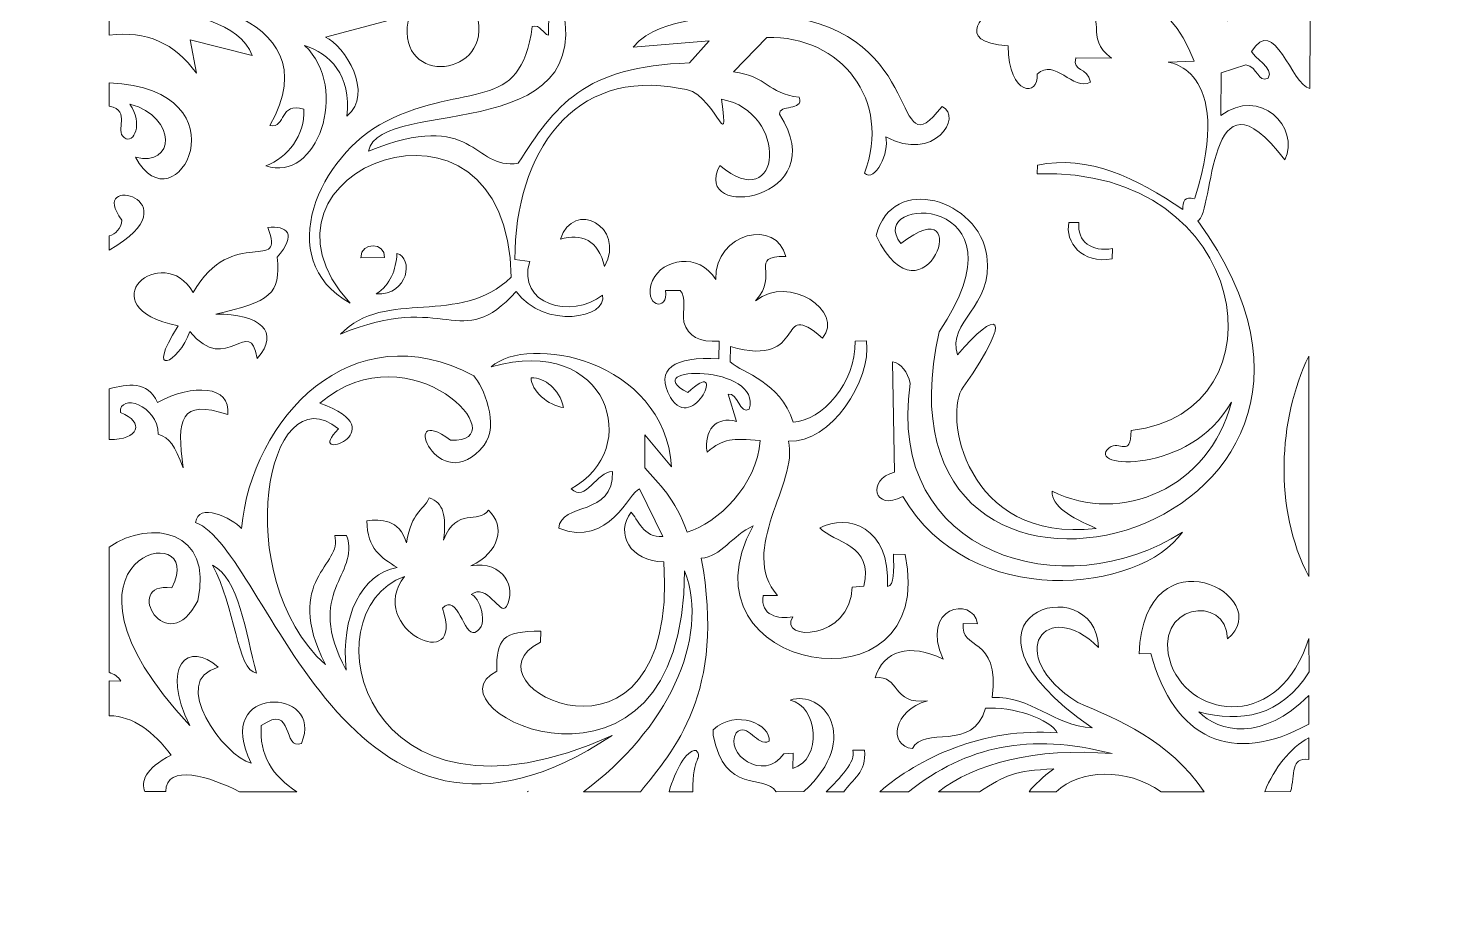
# Model space of a CAD drawing. Header units: centimetres. Extents: x -8.8 to 9.7, y -17.5 to 15.
# Drawn here: x -8.79 to 9.66, y -17.52 to -5.89 of the extents above; entities that cross this region are included whole.
import ezdxf

# ---------------------------------------------------------------- set-up
doc = ezdxf.new("R2010")
doc.units = ezdxf.units.CM
doc.header["$MEASUREMENT"] = 0
doc.layers.add('layer 1', color=7, linetype='Continuous')

msp = doc.modelspace()

# ---------------------------------------------------------------- linework, layer by layer
at = {"layer": 'layer 1', "color": 250, "lineweight": 9}
for points, knots in [([(-2.38684, -2.162), (-2.16431, -2.13822), (-2.23439, -1.58106), (-2.27217, -1.56224), (-2.27217, -1.56224), (-2.00119, -1.43595), (-1.71099, -1.7618), (-1.86648, -2.17543), (-1.86648, -2.17543), (-1.56284, -2.04176), (-1.28303, -2.232), (-1.35197, -2.56948), (-1.35197, -2.56948), (-1.48243, -2.61236), (-1.62475, -2.33938), (-1.78494, -2.60781), (-1.78494, -2.60781), (-1.82378, -3.05663), (-1.94289, -3.09248), (-2.1811, -3.1399), (-2.1811, -3.1399), (-1.99378, -3.73868), (-2.30941, -4.35242), (-2.63208, -4.85097), (-2.63208, -4.85097), (-2.63208, -4.85097), (-2.27476, -4.88949), (-2.27476, -4.88949), (-2.27476, -4.88949), (-2.06239, -4.41952), (-1.94593, -3.90742), (-2.0092, -3.44037), (-2.0092, -3.44037), (-1.6623, -3.40358), (-1.44967, -4.28277), (-1.93405, -4.90965), (-1.93405, -4.90965), (-1.48039, -4.68809), (-1.51484, -4.38923), (-1.31897, -4.42785), (-1.31897, -4.42785), (-1.27506, -4.617), (-1.55865, -4.95063), (-1.86768, -5.25869), (-1.86768, -5.25869), (-0.99778, -7.53274), (-4.17401, -6.74989), (-4.31151, -7.50995), (-4.31151, -7.50995), (-2.89903, -6.93223), (-2.95018, -7.76559), (-2.34212, -7.66568), (-2.34212, -7.66568), (-1.85778, -6.91293), (-1.48488, -6.38952), (-0.08967, -6.34784), (-0.08967, -6.34784), (-0.08967, -6.34784), (0.16803, -6.05707), (0.16803, -6.05707), (0.16803, -6.05707), (0.16803, -6.05707), (-0.8292, -6.13986), (-0.8292, -6.13986), (-0.8292, -6.13986), (-0.44394, -5.66475), (0.38635, -5.89369), (0.41751, -5.46713), (0.41751, -5.46713), (-0.0597, -5.82692), (-0.72004, -4.63217), (0.23492, -4.71087), (0.23492, -4.71087), (0.24502, -4.60573), (0.06543, -4.56704), (0.11036, -4.41167), (0.11036, -4.41167), (0.58549, -4.48242), (0.8637, -4.69744), (0.84089, -5.39028), (0.84089, -5.39028), (1.37031, -4.39569), (0.99208, -3.48515), (0.00255, -3.69698), (0.00255, -3.69698), (-0.29925, -4.09509), (-0.73255, -4.54992), (-1.06975, -4.69796), (-1.06975, -4.69796), (-0.97298, -4.44855), (-0.6589, -4.22237), (-0.6291, -3.97932), (-0.6291, -3.97932), (0.2264, -3.74778), (0.30009, -1.60927), (-1.58342, -1.09465), (-1.58342, -1.09465), (-1.4066, -1.00674), (-1.09458, -0.97315), (-0.45218, -1.47652), (-0.45218, -1.47652), (-1.06928, -0.70518), (1.0002, -1.44975), (0.09892, -3.55424), (0.09892, -3.55424), (0.90202, -3.27244), (1.70528, -4.09222), (1.12711, -5.72862), (1.12711, -5.72862), (3.07801, -5.96104), (2.53303, -7.80681), (3.22971, -6.92074), (3.22971, -6.92074), (3.51067, -7.04866), (3.12549, -7.6658), (2.48982, -7.3176), (2.48982, -7.3176), (2.54152, -7.52554), (2.35244, -7.92705), (2.20919, -7.79592), (2.20919, -7.79592), (2.57206, -6.84325), (1.90861, -5.98872), (0.92569, -6.01119), (0.92569, -6.01119), (0.92569, -6.01119), (0.48593, -6.46361), (0.48593, -6.46361), (0.48593, -6.46361), (0.9497, -6.52994), (0.92269, -6.74054), (1.35214, -6.80005), (1.35214, -6.80005), (1.41371, -6.99057), (1.07754, -6.88595), (1.09443, -7.02281), (1.09443, -7.02281), (1.82463, -8.15918), (-0.08257, -8.4414), (0.30697, -7.69595), (0.30697, -7.69595), (1.12838, -8.3799), (1.22411, -6.98547), (0.33066, -6.8256), (0.33066, -6.8256), (0.43754, -7.63654), (0.24559, -6.69249), (-0.21236, -6.6832), (-0.21236, -6.6832), (-1.61686, -6.40601), (-2.3862, -7.52833), (-2.38528, -8.93236), (-2.38528, -8.93236), (-2.38528, -8.93236), (-2.19134, -8.95828), (-2.19134, -8.95828), (-2.19134, -8.95828), (-2.36859, -9.52355), (-1.64256, -9.72331), (-1.23466, -9.39963), (-1.23466, -9.39963), (-1.15826, -9.70566), (-1.99953, -9.85728), (-2.37064, -9.35351), (-2.37064, -9.35351), (-3.10811, -10.17291), (-3.28762, -9.33188), (-4.6793, -9.91386), (-4.6793, -9.91386), (-4.08676, -9.29991), (-3.10849, -9.82881), (-2.43707, -9.16508), (-2.43707, -9.16508), (-2.46966, -6.33565), (-6.14375, -7.77231), (-4.55303, -9.50529), (-4.55303, -9.50529), (-5.58827, -8.92953), (-4.94798, -7.55409), (-4.0851, -7.11698), (-4.0851, -7.11698), (-3.02016, -6.5775), (-2.31314, -7.04094), (-2.15724, -5.86703), (-2.15724, -5.86703), (-2.05624, -5.83658), (-2.01328, -5.96619), (-1.94476, -5.98445), (-1.94476, -5.98445), (-1.94476, -5.98445), (-1.9356, -5.33517), (-1.9356, -5.33517), (-1.9356, -5.33517), (-2.37125, -5.74125), (-2.5467, -5.68955), (-2.86839, -5.7861), (-2.86839, -5.7861), (-2.73869, -6.58038), (-4.01457, -6.64138), (-3.77232, -5.71422), (-3.77232, -5.71422), (-3.77232, -5.71422), (-4.87588, -6.00713), (-4.87588, -6.00713), (-4.87588, -6.00713), (-4.62896, -6.11801), (-4.22961, -6.74761), (-4.59453, -7.04752), (-4.59453, -7.04752), (-4.53279, -6.509), (-4.8243, -6.22152), (-5.15074, -6.11655), (-5.15074, -6.11655), (-4.5484, -6.68571), (-4.99175, -7.93892), (-5.6599, -7.69907), (-5.6599, -7.69907), (-5.37585, -7.59318), (-5.14574, -7.30509), (-5.15995, -6.95785), (-5.15995, -6.95785), (-5.48656, -6.85187), (-5.39104, -7.20502), (-5.60752, -7.17251), (-5.60752, -7.17251), (-4.72416, -5.63564), (-7.13568, -5.37588), (-7.24489, -5.61049), (-7.24489, -5.61049), (-6.66119, -5.69325), (-6.00678, -5.81608), (-5.83993, -6.25059), (-5.83993, -6.25059), (-5.83993, -6.25059), (-6.65432, -6.04449), (-6.65432, -6.04449), (-6.65432, -6.04449), (-6.65432, -6.04449), (-6.5739, -6.48307), (-6.5739, -6.48307), (-6.5739, -6.48307), (-6.85313, -6.08319), (-7.23755, -5.9243), (-7.7192, -5.98152), (-7.7192, -5.98152), (-7.7192, -5.98152), (-7.71918, -5.40872), (-7.71918, -5.40872), (-7.71918, -5.40872), (-6.64418, -4.91389), (-4.8812, -6.43925), (-3.6902, -5.33644), (-3.6902, -5.33644), (-2.99148, -4.82222), (-2.97762, -3.60782), (-3.74264, -4.01214), (-3.74264, -4.01214), (-3.77398, -3.89226), (-3.71901, -3.84435), (-3.63748, -3.77212), (-3.63748, -3.77212), (-4.00915, -3.82491), (-4.0559, -3.97188), (-4.03553, -4.39555), (-4.03553, -4.39555), (-4.16657, -4.42166), (-4.25475, -4.31097), (-4.14911, -4.16322), (-4.14911, -4.16322), (-5.02368, -4.09579), (-3.55528, -2.90743), (-2.94299, -4.14758), (-2.94299, -4.14758), (-3.03681, -3.05775), (-4.50741, -3.10467), (-4.82488, -3.72613), (-4.82488, -3.72613), (-5.28235, -4.62165), (-4.1903, -5.34512), (-4.01363, -4.60435), (-4.01363, -4.60435), (-3.03103, -5.0929), (-5.29484, -6.08088), (-5.1919, -4.0722), (-5.1919, -4.0722), (-5.11499, -2.5716), (-1.95701, -2.83651), (-3.01132, -4.88211), (-3.01132, -4.88211), (-2.61939, -4.92313), (-2.19029, -3.80351), (-2.25899, -3.16394), (-2.25899, -3.16394), (-2.71217, -3.27405), (-2.77038, -3.08462), (-3.05584, -3.02314), (-3.05584, -3.02314), (-3.05584, -3.02314), (-3.05577, -2.7904), (-3.05577, -2.7904), (-3.05577, -2.7904), (-3.19027, -2.767), (-3.27967, -2.775), (-3.36612, -2.90668), (-3.36612, -2.90668), (-3.72794, -2.83425), (-3.65189, -2.37933), (-3.05864, -2.43708), (-3.05864, -2.43708), (-3.13315, -2.23304), (-3.42381, -2.36278), (-3.45777, -2.31027), (-3.45777, -2.31027), (-3.56539, -2.14393), (-3.16737, -1.81966), (-2.80895, -2.33692), (-2.80895, -2.33692), (-2.85043, -2.13373), (-2.5615, -1.69129), (-2.963, -1.69421), (-2.963, -1.69421), (-2.84314, -1.37996), (-2.31523, -1.53599), (-2.38684, -2.162)], [0, 0, 0, 0, 0.01219512, 0.01219512, 0.01219512, 0.01219512, 0.02439024, 0.02439024, 0.02439024, 0.02439024, 0.03658537, 0.03658537, 0.03658537, 0.03658537, 0.04878049, 0.04878049, 0.04878049, 0.04878049, 0.06097561, 0.06097561, 0.06097561, 0.06097561, 0.07317073, 0.07317073, 0.07317073, 0.07317073, 0.08536585, 0.08536585, 0.08536585, 0.08536585, 0.09756098, 0.09756098, 0.09756098, 0.09756098, 0.1097561, 0.1097561, 0.1097561, 0.1097561, 0.12195122, 0.12195122, 0.12195122, 0.12195122, 0.13414634, 0.13414634, 0.13414634, 0.13414634, 0.14634146, 0.14634146, 0.14634146, 0.14634146, 0.15853659, 0.15853659, 0.15853659, 0.15853659, 0.17073171, 0.17073171, 0.17073171, 0.17073171, 0.18292683, 0.18292683, 0.18292683, 0.18292683, 0.19512195, 0.19512195, 0.19512195, 0.19512195, 0.20731707, 0.20731707, 0.20731707, 0.20731707, 0.2195122, 0.2195122, 0.2195122, 0.2195122, 0.23170732, 0.23170732, 0.23170732, 0.23170732, 0.24390244, 0.24390244, 0.24390244, 0.24390244, 0.25609756, 0.25609756, 0.25609756, 0.25609756, 0.26829268, 0.26829268, 0.26829268, 0.26829268, 0.2804878, 0.2804878, 0.2804878, 0.2804878, 0.29268293, 0.29268293, 0.29268293, 0.29268293, 0.30487805, 0.30487805, 0.30487805, 0.30487805, 0.31707317, 0.31707317, 0.31707317, 0.31707317, 0.32926829, 0.32926829, 0.32926829, 0.32926829, 0.34146341, 0.34146341, 0.34146341, 0.34146341, 0.35365854, 0.35365854, 0.35365854, 0.35365854, 0.36585366, 0.36585366, 0.36585366, 0.36585366, 0.37804878, 0.37804878, 0.37804878, 0.37804878, 0.3902439, 0.3902439, 0.3902439, 0.3902439, 0.40243902, 0.40243902, 0.40243902, 0.40243902, 0.41463415, 0.41463415, 0.41463415, 0.41463415, 0.42682927, 0.42682927, 0.42682927, 0.42682927, 0.43902439, 0.43902439, 0.43902439, 0.43902439, 0.45121951, 0.45121951, 0.45121951, 0.45121951, 0.46341463, 0.46341463, 0.46341463, 0.46341463, 0.47560976, 0.47560976, 0.47560976, 0.47560976, 0.48780488, 0.48780488, 0.48780488, 0.48780488, 0.5, 0.5, 0.5, 0.5, 0.51219512, 0.51219512, 0.51219512, 0.51219512, 0.52439024, 0.52439024, 0.52439024, 0.52439024, 0.53658537, 0.53658537, 0.53658537, 0.53658537, 0.54878049, 0.54878049, 0.54878049, 0.54878049, 0.56097561, 0.56097561, 0.56097561, 0.56097561, 0.57317073, 0.57317073, 0.57317073, 0.57317073, 0.58536585, 0.58536585, 0.58536585, 0.58536585, 0.59756098, 0.59756098, 0.59756098, 0.59756098, 0.6097561, 0.6097561, 0.6097561, 0.6097561, 0.62195122, 0.62195122, 0.62195122, 0.62195122, 0.63414634, 0.63414634, 0.63414634, 0.63414634, 0.64634146, 0.64634146, 0.64634146, 0.64634146, 0.65853659, 0.65853659, 0.65853659, 0.65853659, 0.67073171, 0.67073171, 0.67073171, 0.67073171, 0.68292683, 0.68292683, 0.68292683, 0.68292683, 0.69512195, 0.69512195, 0.69512195, 0.69512195, 0.70731707, 0.70731707, 0.70731707, 0.70731707, 0.7195122, 0.7195122, 0.7195122, 0.7195122, 0.73170732, 0.73170732, 0.73170732, 0.73170732, 0.74390244, 0.74390244, 0.74390244, 0.74390244, 0.75609756, 0.75609756, 0.75609756, 0.75609756, 0.76829268, 0.76829268, 0.76829268, 0.76829268, 0.7804878, 0.7804878, 0.7804878, 0.7804878, 0.79268293, 0.79268293, 0.79268293, 0.79268293, 0.80487805, 0.80487805, 0.80487805, 0.80487805, 0.81707317, 0.81707317, 0.81707317, 0.81707317, 0.82926829, 0.82926829, 0.82926829, 0.82926829, 0.84146341, 0.84146341, 0.84146341, 0.84146341, 0.85365854, 0.85365854, 0.85365854, 0.85365854, 0.86585366, 0.86585366, 0.86585366, 0.86585366, 0.87804878, 0.87804878, 0.87804878, 0.87804878, 0.8902439, 0.8902439, 0.8902439, 0.8902439, 0.90243902, 0.90243902, 0.90243902, 0.90243902, 0.91463415, 0.91463415, 0.91463415, 0.91463415, 0.92682927, 0.92682927, 0.92682927, 0.92682927, 0.93902439, 0.93902439, 0.93902439, 0.93902439, 0.95121951, 0.95121951, 0.95121951, 0.95121951, 0.96341463, 0.96341463, 0.96341463, 0.96341463, 0.97560976, 0.97560976, 0.97560976, 0.97560976, 1, 1, 1, 1]), ([(6.54917, -8.134), (6.42349, -8.09371), (6.39057, -8.16857), (6.39715, -8.27699), (6.39715, -8.27699), (5.78605, -7.85868), (5.15704, -7.55319), (4.48377, -7.69284), (4.48377, -7.69284), (4.48377, -7.69284), (4.47882, -7.80573), (4.47882, -7.80573), (4.47882, -7.80573), (7.3105, -7.70726), (7.78836, -10.95048), (5.71749, -11.17965), (5.71749, -11.17965), (5.70711, -11.55893), (5.56643, -11.29344), (5.42735, -11.40831), (5.42735, -11.40831), (5.09826, -11.6801), (6.49096, -11.77152), (7.0342, -10.80812), (7.0342, -10.80812), (6.74224, -11.94243), (5.58535, -12.42916), (4.67613, -11.97885), (4.67613, -11.97885), (4.67996, -12.18045), (4.90865, -12.32007), (5.25748, -12.46749), (5.25748, -12.46749), (3.52196, -12.67515), (3.24307, -10.93426), (3.50934, -10.61214), (3.50934, -10.61214), (4.21019, -9.60707), (3.93935, -9.58047), (3.43357, -10.18745), (3.43357, -10.18745), (3.28982, -9.73275), (3.90868, -9.57769), (3.81754, -8.88473), (3.81754, -8.88473), (3.72085, -8.14956), (2.5756, -7.78367), (2.36279, -8.61708), (2.36279, -8.61708), (3.00159, -9.92842), (3.69757, -7.94164), (2.6884, -8.72185), (2.6884, -8.72185), (2.19123, -8.08017), (4.43465, -8.04283), (3.19142, -9.88465), (3.19142, -9.88465), (2.14384, -14.55345), (9.65816, -12.64822), (6.59316, -8.42538), (6.59316, -8.42538), (6.81004, -8.33748), (6.70783, -6.25049), (7.7354, -7.62408), (7.7354, -7.62408), (7.945, -7.19138), (7.40799, -6.6529), (6.89758, -7.03975), (6.89758, -7.03975), (6.89758, -7.03975), (6.89822, -6.47756), (6.89822, -6.47756), (6.89822, -6.47756), (6.89822, -6.47756), (7.22528, -6.37365), (7.22528, -6.37365), (7.22528, -6.37365), (7.3882, -6.40366), (7.37846, -6.61237), (7.51839, -6.54822), (7.51839, -6.54822), (7.60617, -6.41335), (7.32047, -6.27179), (7.3004, -6.1992), (7.3004, -6.1992), (7.60129, -5.69628), (7.82434, -6.63984), (8.06596, -6.68576), (8.06596, -6.68576), (8.06596, -6.68576), (8.07177, -5.82036), (8.07177, -5.82036), (8.07177, -5.82036), (8.02084, -4.98595), (7.52803, -5.03076), (7.59711, -4.61894), (7.59711, -4.61894), (7.59711, -4.61894), (7.45191, -4.61889), (7.45191, -4.61889), (7.45191, -4.61889), (7.325, -4.88305), (7.19561, -5.19815), (7.25375, -5.69107), (7.25375, -5.69107), (7.25375, -5.69107), (6.98695, -5.79359), (6.98695, -5.79359), (6.98695, -5.79359), (6.1553, -4.46178), (6.48832, -3.37843), (7.01083, -3.16104), (7.01083, -3.16104), (7.81057, -2.73443), (7.64191, -2.47646), (7.19522, -2.64863), (7.19522, -2.64863), (7.27803, -2.39351), (7.67765, -2.168), (7.95904, -2.14895), (7.95904, -2.14895), (7.98042, -1.70534), (7.1282, -2.3347), (6.97526, -2.48935), (6.97526, -2.48935), (7.1279, -1.49578), (7.61694, -1.87531), (8.05084, -1.6516), (8.05084, -1.6516), (8.05084, -1.6516), (8.03699, -0.87272), (8.03699, -0.87272), (8.03699, -0.87272), (6.85794, -1.36427), (5.74026, -3.3989), (6.55232, -5.3939), (6.55232, -5.3939), (6.55232, -5.3939), (6.42911, -5.4009), (6.42911, -5.4009), (6.42911, -5.4009), (6.42911, -5.4009), (6.43106, -5.75739), (6.43106, -5.75739), (6.43106, -5.75739), (6.14267, -5.51809), (6.16958, -5.41191), (5.84066, -5.28756), (5.84066, -5.28756), (5.98266, -4.80191), (5.39062, -4.38541), (5.0774, -4.24101), (5.0774, -4.24101), (4.92495, -4.68232), (5.71688, -4.71447), (5.64652, -5.19214), (5.64652, -5.19214), (5.40332, -5.19096), (5.18094, -5.1608), (4.91072, -5.24248), (4.91072, -5.24248), (4.95362, -4.92009), (4.59553, -5.0015), (4.55272, -4.73417), (4.55272, -4.73417), (4.34058, -4.73965), (4.30993, -4.93285), (4.28637, -5.20356), (4.28637, -5.20356), (3.57842, -5.17979), (3.55135, -5.14484), (3.99682, -5.57952), (3.99682, -5.57952), (3.80814, -5.66221), (3.3514, -6.07423), (4.09733, -6.12311), (4.09733, -6.12311), (4.10804, -6.79231), (4.51109, -6.7936), (4.47874, -6.4961), (4.47874, -6.4961), (4.71391, -6.27165), (4.94887, -6.72436), (5.18401, -6.60251), (5.18401, -6.60251), (5.14054, -6.38903), (4.94238, -6.47246), (4.98721, -6.28025), (4.98721, -6.28025), (4.98721, -6.28025), (5.45695, -6.286), (5.45695, -6.286), (5.45695, -6.286), (5.07955, -6.00733), (5.45113, -5.76281), (5.0215, -5.4827), (5.0215, -5.4827), (5.60557, -5.42169), (6.18743, -5.39545), (6.54449, -6.32401), (6.54449, -6.32401), (6.54449, -6.32401), (6.20834, -6.33613), (6.20834, -6.33613), (6.20834, -6.33613), (6.14345, -6.33847), (7.10291, -6.3658), (6.55506, -8.12564), (6.55506, -8.12564), (6.55464, -8.12553), (6.55421, -8.12541), (6.55379, -8.1253)], [0, 0, 0, 0, 0.01851852, 0.01851852, 0.01851852, 0.01851852, 0.03703704, 0.03703704, 0.03703704, 0.03703704, 0.05555556, 0.05555556, 0.05555556, 0.05555556, 0.07407407, 0.07407407, 0.07407407, 0.07407407, 0.09259259, 0.09259259, 0.09259259, 0.09259259, 0.11111111, 0.11111111, 0.11111111, 0.11111111, 0.12962963, 0.12962963, 0.12962963, 0.12962963, 0.14814815, 0.14814815, 0.14814815, 0.14814815, 0.16666667, 0.16666667, 0.16666667, 0.16666667, 0.18518519, 0.18518519, 0.18518519, 0.18518519, 0.2037037, 0.2037037, 0.2037037, 0.2037037, 0.22222222, 0.22222222, 0.22222222, 0.22222222, 0.24074074, 0.24074074, 0.24074074, 0.24074074, 0.25925926, 0.25925926, 0.25925926, 0.25925926, 0.27777778, 0.27777778, 0.27777778, 0.27777778, 0.2962963, 0.2962963, 0.2962963, 0.2962963, 0.31481481, 0.31481481, 0.31481481, 0.31481481, 0.33333333, 0.33333333, 0.33333333, 0.33333333, 0.35185185, 0.35185185, 0.35185185, 0.35185185, 0.37037037, 0.37037037, 0.37037037, 0.37037037, 0.38888889, 0.38888889, 0.38888889, 0.38888889, 0.40740741, 0.40740741, 0.40740741, 0.40740741, 0.42592593, 0.42592593, 0.42592593, 0.42592593, 0.44444444, 0.44444444, 0.44444444, 0.44444444, 0.46296296, 0.46296296, 0.46296296, 0.46296296, 0.48148148, 0.48148148, 0.48148148, 0.48148148, 0.5, 0.5, 0.5, 0.5, 0.51851852, 0.51851852, 0.51851852, 0.51851852, 0.53703704, 0.53703704, 0.53703704, 0.53703704, 0.55555556, 0.55555556, 0.55555556, 0.55555556, 0.57407407, 0.57407407, 0.57407407, 0.57407407, 0.59259259, 0.59259259, 0.59259259, 0.59259259, 0.61111111, 0.61111111, 0.61111111, 0.61111111, 0.62962963, 0.62962963, 0.62962963, 0.62962963, 0.64814815, 0.64814815, 0.64814815, 0.64814815, 0.66666667, 0.66666667, 0.66666667, 0.66666667, 0.68518519, 0.68518519, 0.68518519, 0.68518519, 0.7037037, 0.7037037, 0.7037037, 0.7037037, 0.72222222, 0.72222222, 0.72222222, 0.72222222, 0.74074074, 0.74074074, 0.74074074, 0.74074074, 0.75925926, 0.75925926, 0.75925926, 0.75925926, 0.77777778, 0.77777778, 0.77777778, 0.77777778, 0.7962963, 0.7962963, 0.7962963, 0.7962963, 0.81481481, 0.81481481, 0.81481481, 0.81481481, 0.83333333, 0.83333333, 0.83333333, 0.83333333, 0.85185185, 0.85185185, 0.85185185, 0.85185185, 0.87037037, 0.87037037, 0.87037037, 0.87037037, 0.88888889, 0.88888889, 0.88888889, 0.88888889, 0.90740741, 0.90740741, 0.90740741, 0.90740741, 0.92592593, 0.92592593, 0.92592593, 0.92592593, 0.94444444, 0.94444444, 0.94444444, 0.94444444, 0.96296296, 0.96296296, 0.96296296, 0.96296296, 1, 1, 1, 1]), ([(-7.71927, -6.60737), (-5.8589, -6.69591), (-6.85163, -8.57354), (-7.37593, -7.58515), (-7.37593, -7.58515), (-6.85731, -7.72518), (-6.81381, -7.06686), (-7.44832, -6.88817), (-7.44832, -6.88817), (-7.27405, -7.14271), (-7.39091, -7.42643), (-7.52193, -7.33001), (-7.52193, -7.33001), (-7.65647, -7.231), (-7.42006, -6.98558), (-7.71921, -6.91464), (-7.71921, -6.91464), (-7.71921, -6.91464), (-7.71927, -6.60737), (-7.71927, -6.60737)], [0, 0, 0, 0, 0.16666667, 0.16666667, 0.16666667, 0.16666667, 0.33333333, 0.33333333, 0.33333333, 0.33333333, 0.5, 0.5, 0.5, 0.5, 0.66666667, 0.66666667, 0.66666667, 0.66666667, 1, 1, 1, 1]), ([(-7.71928, -8.62157), (-7.71928, -8.62157), (-7.71934, -8.81165), (-7.71934, -8.81165), (-7.71934, -8.81165), (-6.55576, -8.13673), (-8.03945, -7.78781), (-7.55213, -8.41394), (-7.55213, -8.41394), (-7.56298, -8.53268), (-7.64066, -8.59715), (-7.71928, -8.62157)], [0, 0, 0, 0, 0.25, 0.25, 0.25, 0.25, 0.5, 0.5, 0.5, 0.5, 1, 1, 1, 1]), ([(-1.7885, -8.66304), (-1.61885, -8.14165), (-0.92499, -8.49113), (-1.20721, -9.0243), (-1.20721, -9.0243), (-1.29121, -8.67381), (-1.50986, -8.58858), (-1.7885, -8.66304)], [0, 0, 0, 0, 0.33333333, 0.33333333, 0.33333333, 0.33333333, 1, 1, 1, 1]), ([(-5.63587, -8.5108), (-5.3797, -8.48487), (-5.24557, -8.59253), (-5.5124, -8.90342), (-5.5124, -8.90342), (-5.4619, -9.39224), (-5.6031, -9.483), (-6.3196, -9.65201), (-6.3196, -9.65201), (-5.73892, -9.64301), (-5.46339, -9.88386), (-5.77453, -10.23375), (-5.77453, -10.23375), (-5.87373, -9.64342), (-6.1694, -10.48193), (-6.66013, -9.87744), (-6.66013, -9.87744), (-6.80738, -10.30409), (-7.26177, -10.50151), (-6.81324, -9.80612), (-6.81324, -9.80612), (-8.03273, -9.55091), (-7.01415, -8.6737), (-6.61621, -9.36763), (-6.61621, -9.36763), (-6.09632, -8.45609), (-5.38691, -9.14324), (-5.63587, -8.5108)], [0, 0, 0, 0, 0.125, 0.125, 0.125, 0.125, 0.25, 0.25, 0.25, 0.25, 0.375, 0.375, 0.375, 0.375, 0.5, 0.5, 0.5, 0.5, 0.625, 0.625, 0.625, 0.625, 0.75, 0.75, 0.75, 0.75, 1, 1, 1, 1]), ([(-1.48382, -15.92973), (-0.39186, -15.12437), (0.18725, -13.91978), (-0.15424, -13.02684), (-0.15424, -13.02684), (-0.16369, -16.4631), (-3.63895, -14.86331), (-2.6248, -14.34408), (-2.6248, -14.34408), (-2.62781, -13.91185), (-2.55038, -13.82568), (-2.04337, -13.81726), (-2.04337, -13.81726), (-2.04337, -13.81726), (-2.04989, -13.96585), (-2.04989, -13.96585), (-2.04989, -13.96585), (-3.17894, -14.51041), (-0.23754, -16.00374), (-0.42579, -12.90723), (-0.42579, -12.90723), (-0.87123, -12.90465), (-1.07187, -12.53282), (-0.85849, -12.25489), (-0.85849, -12.25489), (-0.77443, -12.3392), (-0.6975, -12.59909), (-0.44302, -12.57412), (-0.44302, -12.57412), (-0.44302, -12.57412), (-0.74698, -11.94909), (-0.74698, -11.94909), (-0.74698, -11.94909), (-0.88434, -11.98604), (-1.1445, -12.72788), (-1.81021, -12.46575), (-1.81021, -12.46575), (-1.78362, -12.11891), (-1.07931, -12.31695), (-1.10471, -11.72191), (-1.10471, -11.72191), (-1.30376, -11.71229), (-1.45811, -12.13573), (-1.64728, -11.94654), (-1.64728, -11.94654), (-0.68439, -11.43441), (-1.15254, -9.89702), (-2.6963, -10.34412), (-2.6963, -10.34412), (-2.22842, -9.91368), (-0.43101, -10.23076), (-0.32496, -11.66048), (-0.32496, -11.66048), (-0.32496, -11.66048), (-0.67897, -11.23733), (-0.67897, -11.23733), (-0.67897, -11.23733), (-0.67897, -11.23733), (-0.67818, -11.67298), (-0.67818, -11.67298), (-0.67818, -11.67298), (-0.49879, -11.87371), (-0.27693, -12.08015), (-0.11937, -12.51975), (-0.11937, -12.51975), (0.27188, -12.39743), (0.80056, -11.90208), (0.83865, -11.3118), (0.83865, -11.3118), (0.46077, -11.28339), (0.36843, -11.28078), (0.14052, -11.46373), (0.14052, -11.46373), (0.09598, -11.18602), (0.25696, -10.98419), (0.52913, -11.06208), (0.52913, -11.06208), (0.52913, -11.06208), (0.41591, -10.70205), (0.41591, -10.70205), (0.41591, -10.70205), (0.54375, -10.67309), (0.57267, -10.98489), (0.69477, -10.89969), (0.69477, -10.89969), (0.87733, -10.31482), (-0.79947, -10.31548), (-0.11405, -10.68311), (-0.11405, -10.68311), (0.42487, -10.17375), (-0.04037, -11.24769), (-0.34157, -10.74541), (-0.34157, -10.74541), (-0.55038, -10.3723), (-0.29815, -10.20279), (0.2952, -10.23799), (0.2952, -10.23799), (0.2952, -10.23799), (0.30011, -10.00488), (0.30011, -10.00488), (0.30011, -10.00488), (0.03414, -10.02245), (-0.10442, -9.94739), (-0.16554, -9.75477), (-0.16554, -9.75477), (-0.18001, -9.59687), (-0.13033, -9.42781), (-0.21238, -9.34035), (-0.21238, -9.34035), (-0.21238, -9.34035), (-0.40693, -9.34031), (-0.40693, -9.34031), (-0.40693, -9.34031), (-0.35689, -9.62644), (-0.72042, -9.55731), (-0.57539, -9.20849), (-0.57539, -9.20849), (-0.44817, -8.92222), (0.03528, -8.83435), (0.25422, -9.19461), (0.25422, -9.19461), (0.24495, -8.56807), (1.06406, -8.39785), (1.17464, -8.89389), (1.17464, -8.89389), (0.67024, -8.88073), (1.10195, -9.13029), (0.77922, -9.47504), (0.77922, -9.47504), (1.21773, -9.1225), (1.95056, -9.61182), (1.65846, -9.96605), (1.65846, -9.96605), (1.02562, -9.41205), (1.49221, -10.37491), (0.44791, -10.07787), (0.44791, -10.07787), (0.44791, -10.07787), (0.44479, -10.27794), (0.44479, -10.27794), (0.44479, -10.27794), (0.62697, -10.4362), (1.09171, -10.5287), (1.27321, -11.07029), (1.27321, -11.07029), (1.64719, -11.05256), (2.10087, -10.56084), (2.08669, -10.00554), (2.08669, -10.00554), (2.08669, -10.00554), (2.23618, -10.00331), (2.23618, -10.00331), (2.23618, -10.00331), (2.3065, -10.52197), (1.76617, -11.35293), (1.21094, -11.32091), (1.21094, -11.32091), (1.3482, -11.86348), (0.54094, -12.74874), (1.06731, -13.35103), (1.06731, -13.35103), (1.06731, -13.35103), (0.87741, -13.35168), (0.87741, -13.35168), (0.87741, -13.35168), (0.83368, -13.61558), (1.08151, -13.66238), (1.26724, -13.63244), (1.26724, -13.63244), (1.06689, -13.95124), (2.03432, -13.94717), (2.04769, -13.24085), (2.04769, -13.24085), (2.04769, -13.24085), (2.20257, -13.22637), (2.20257, -13.22637), (2.20257, -13.22637), (2.33895, -12.67525), (1.80434, -12.65925), (1.622, -12.46147), (1.622, -12.46147), (1.98851, -12.2719), (2.55671, -12.44115), (2.51232, -13.23131), (2.51232, -13.23131), (2.60614, -13.22259), (2.59724, -13.01929), (2.59153, -12.80856), (2.59153, -12.80856), (2.59153, -12.80856), (2.74595, -12.80928), (2.74595, -12.80928), (2.74595, -12.80928), (3.19495, -14.98801), (-0.32121, -14.35037), (0.74776, -12.43528), (0.74776, -12.43528), (0.47001, -12.5602), (0.32219, -12.84414), (0.06365, -12.85916), (0.06365, -12.85916), (0.39272, -14.63265), (-0.30279, -15.39269), (-0.73534, -15.92975), (-0.73534, -15.92975), (-0.73534, -15.92975), (-1.48382, -15.92973), (-1.48382, -15.92973)], [0, 0, 0, 0, 0.01886792, 0.01886792, 0.01886792, 0.01886792, 0.03773585, 0.03773585, 0.03773585, 0.03773585, 0.05660377, 0.05660377, 0.05660377, 0.05660377, 0.0754717, 0.0754717, 0.0754717, 0.0754717, 0.09433962, 0.09433962, 0.09433962, 0.09433962, 0.11320755, 0.11320755, 0.11320755, 0.11320755, 0.13207547, 0.13207547, 0.13207547, 0.13207547, 0.1509434, 0.1509434, 0.1509434, 0.1509434, 0.16981132, 0.16981132, 0.16981132, 0.16981132, 0.18867925, 0.18867925, 0.18867925, 0.18867925, 0.20754717, 0.20754717, 0.20754717, 0.20754717, 0.22641509, 0.22641509, 0.22641509, 0.22641509, 0.24528302, 0.24528302, 0.24528302, 0.24528302, 0.26415094, 0.26415094, 0.26415094, 0.26415094, 0.28301887, 0.28301887, 0.28301887, 0.28301887, 0.30188679, 0.30188679, 0.30188679, 0.30188679, 0.32075472, 0.32075472, 0.32075472, 0.32075472, 0.33962264, 0.33962264, 0.33962264, 0.33962264, 0.35849057, 0.35849057, 0.35849057, 0.35849057, 0.37735849, 0.37735849, 0.37735849, 0.37735849, 0.39622642, 0.39622642, 0.39622642, 0.39622642, 0.41509434, 0.41509434, 0.41509434, 0.41509434, 0.43396226, 0.43396226, 0.43396226, 0.43396226, 0.45283019, 0.45283019, 0.45283019, 0.45283019, 0.47169811, 0.47169811, 0.47169811, 0.47169811, 0.49056604, 0.49056604, 0.49056604, 0.49056604, 0.50943396, 0.50943396, 0.50943396, 0.50943396, 0.52830189, 0.52830189, 0.52830189, 0.52830189, 0.54716981, 0.54716981, 0.54716981, 0.54716981, 0.56603774, 0.56603774, 0.56603774, 0.56603774, 0.58490566, 0.58490566, 0.58490566, 0.58490566, 0.60377358, 0.60377358, 0.60377358, 0.60377358, 0.62264151, 0.62264151, 0.62264151, 0.62264151, 0.64150943, 0.64150943, 0.64150943, 0.64150943, 0.66037736, 0.66037736, 0.66037736, 0.66037736, 0.67924528, 0.67924528, 0.67924528, 0.67924528, 0.69811321, 0.69811321, 0.69811321, 0.69811321, 0.71698113, 0.71698113, 0.71698113, 0.71698113, 0.73584906, 0.73584906, 0.73584906, 0.73584906, 0.75471698, 0.75471698, 0.75471698, 0.75471698, 0.77358491, 0.77358491, 0.77358491, 0.77358491, 0.79245283, 0.79245283, 0.79245283, 0.79245283, 0.81132075, 0.81132075, 0.81132075, 0.81132075, 0.83018868, 0.83018868, 0.83018868, 0.83018868, 0.8490566, 0.8490566, 0.8490566, 0.8490566, 0.86792453, 0.86792453, 0.86792453, 0.86792453, 0.88679245, 0.88679245, 0.88679245, 0.88679245, 0.90566038, 0.90566038, 0.90566038, 0.90566038, 0.9245283, 0.9245283, 0.9245283, 0.9245283, 0.94339623, 0.94339623, 0.94339623, 0.94339623, 0.96226415, 0.96226415, 0.96226415, 0.96226415, 1, 1, 1, 1]), ([(4.89832, -8.44501), (4.89832, -8.44501), (5.02918, -8.44505), (5.02918, -8.44505), (5.02918, -8.44505), (5.00523, -8.69696), (5.19079, -8.83554), (5.47255, -8.78977), (5.47255, -8.78977), (5.47255, -8.78977), (5.46524, -8.925), (5.46524, -8.925), (5.46524, -8.925), (5.0716, -8.99474), (4.84229, -8.70511), (4.89832, -8.44501)], [0, 0, 0, 0, 0.2, 0.2, 0.2, 0.2, 0.4, 0.4, 0.4, 0.4, 0.6, 0.6, 0.6, 0.6, 1, 1, 1, 1]), ([(-4.41062, -8.90965), (-4.41108, -8.68777), (-4.08697, -8.71127), (-4.09937, -8.90559), (-4.09937, -8.90559), (-4.09937, -8.90559), (-4.41062, -8.90965), (-4.41062, -8.90965)], [0, 0, 0, 0, 0.33333333, 0.33333333, 0.33333333, 0.33333333, 1, 1, 1, 1]), ([(-3.93685, -8.85409), (-3.72174, -8.90458), (-3.778, -9.40289), (-4.21062, -9.38588), (-4.21062, -9.38588), (-4.02019, -9.25966), (-3.95098, -9.07104), (-3.93685, -8.85409)], [0, 0, 0, 0, 0.33333333, 0.33333333, 0.33333333, 0.33333333, 1, 1, 1, 1]), ([(-3.81232, -12.65694), (-3.72919, -12.22625), (-3.61314, -12.2641), (-3.5118, -12.06596), (-3.5118, -12.06596), (-3.32156, -12.13244), (-3.28641, -12.30375), (-3.32422, -12.62093), (-3.32422, -12.62093), (-3.14359, -12.17726), (-2.87725, -12.41783), (-2.73264, -12.22901), (-2.73264, -12.22901), (-2.51109, -12.44355), (-2.58042, -12.77776), (-2.96547, -12.96163), (-2.96547, -12.96163), (-2.53088, -12.88462), (-2.36293, -13.25414), (-2.49726, -13.49376), (-2.49726, -13.49376), (-2.5736, -13.62993), (-2.76237, -13.1653), (-2.95894, -13.33879), (-2.95894, -13.33879), (-2.86534, -13.34627), (-2.70539, -13.75267), (-2.91095, -13.83486), (-2.91095, -13.83486), (-3.06401, -13.89606), (-3.1312, -13.30187), (-3.33936, -13.51645), (-3.33936, -13.51645), (-3.01729, -14.42344), (-4.36769, -13.78067), (-3.8366, -13.09865), (-3.8366, -13.09865), (-5.12139, -13.55944), (-4.39967, -16.69022), (-1.10753, -15.18904), (-1.10753, -15.18904), (-4.60026, -17.5243), (-5.63397, -12.73474), (-6.58402, -12.39142), (-6.58402, -12.39142), (-6.55699, -12.11939), (-6.10598, -12.32936), (-5.97901, -12.469), (-5.97901, -12.469), (-5.85698, -11.03528), (-4.52575, -9.59685), (-2.92742, -10.46398), (-2.92742, -10.46398), (-2.80677, -10.58374), (-2.5851, -11.11515), (-2.79202, -11.37492), (-2.79202, -11.37492), (-3.38319, -12.11708), (-3.9445, -10.77412), (-3.23209, -11.30716), (-3.23209, -11.30716), (-2.32861, -11.35653), (-3.74128, -9.80064), (-4.9503, -10.82214), (-4.9503, -10.82214), (-3.89743, -11.18639), (-5.19171, -11.64357), (-4.70493, -11.15813), (-4.70493, -11.15813), (-5.64512, -10.39205), (-6.15197, -13.10679), (-4.87849, -14.25835), (-4.87849, -14.25835), (-5.44963, -13.12147), (-4.6381, -12.95946), (-4.75553, -12.56096), (-4.75553, -12.56096), (-4.75553, -12.56096), (-4.59815, -12.56266), (-4.59815, -12.56266), (-4.59815, -12.56266), (-4.41798, -13.09308), (-5.16347, -13.29371), (-4.60477, -14.32993), (-4.60477, -14.32993), (-4.67846, -13.62841), (-4.40717, -13.06691), (-3.93314, -12.98389), (-3.93314, -12.98389), (-4.14147, -12.84969), (-4.3264, -12.74575), (-4.33402, -12.36763), (-4.33402, -12.36763), (-4.15324, -12.34775), (-3.90406, -12.34163), (-3.81232, -12.65694)], [0, 0, 0, 0, 0.04, 0.04, 0.04, 0.04, 0.08, 0.08, 0.08, 0.08, 0.12, 0.12, 0.12, 0.12, 0.16, 0.16, 0.16, 0.16, 0.2, 0.2, 0.2, 0.2, 0.24, 0.24, 0.24, 0.24, 0.28, 0.28, 0.28, 0.28, 0.32, 0.32, 0.32, 0.32, 0.36, 0.36, 0.36, 0.36, 0.4, 0.4, 0.4, 0.4, 0.44, 0.44, 0.44, 0.44, 0.48, 0.48, 0.48, 0.48, 0.52, 0.52, 0.52, 0.52, 0.56, 0.56, 0.56, 0.56, 0.6, 0.6, 0.6, 0.6, 0.64, 0.64, 0.64, 0.64, 0.68, 0.68, 0.68, 0.68, 0.72, 0.72, 0.72, 0.72, 0.76, 0.76, 0.76, 0.76, 0.8, 0.8, 0.8, 0.8, 0.84, 0.84, 0.84, 0.84, 0.88, 0.88, 0.88, 0.88, 0.92, 0.92, 0.92, 0.92, 1, 1, 1, 1]), ([(2.57984, -10.27679), (2.68284, -10.29229), (2.78219, -10.40959), (2.81245, -10.56326), (2.81245, -10.56326), (2.47026, -12.81848), (4.84479, -13.51711), (6.39186, -12.51546), (6.39186, -12.51546), (5.84569, -13.31165), (3.6007, -13.56972), (2.71355, -12.04893), (2.71355, -12.04893), (2.33357, -12.25403), (2.23248, -11.82672), (2.60625, -11.7267), (2.60625, -11.7267), (2.60625, -11.7267), (2.57984, -10.27679), (2.57984, -10.27679)], [0, 0, 0, 0, 0.16666667, 0.16666667, 0.16666667, 0.16666667, 0.33333333, 0.33333333, 0.33333333, 0.33333333, 0.5, 0.5, 0.5, 0.5, 0.66666667, 0.66666667, 0.66666667, 0.66666667, 1, 1, 1, 1]), ([(8.05066, -10.20507), (7.65111, -11.0325), (7.58745, -12.20823), (8.05069, -13.09897), (8.05069, -13.09897), (8.05069, -13.09897), (8.05066, -10.20507), (8.05066, -10.20507)], [0, 0, 0, 0, 0.33333333, 0.33333333, 0.33333333, 0.33333333, 1, 1, 1, 1]), ([(-2.17203, -10.4872), (-1.98678, -10.49048), (-1.80971, -10.6275), (-1.7451, -10.87715), (-1.7451, -10.87715), (-1.94514, -10.86156), (-2.17717, -10.64706), (-2.17203, -10.4872)], [0, 0, 0, 0, 0.33333333, 0.33333333, 0.33333333, 0.33333333, 1, 1, 1, 1]), ([(-7.71905, -10.63261), (-7.71905, -10.63261), (-7.71923, -11.29746), (-7.71923, -11.29746), (-7.71923, -11.29746), (-7.33161, -11.31124), (-7.2477, -11.0673), (-7.57221, -10.94447), (-7.57221, -10.94447), (-7.5909, -10.68889), (-7.08198, -10.83662), (-7.07558, -11.23086), (-7.07558, -11.23086), (-6.92324, -11.27611), (-6.86628, -11.37281), (-6.74744, -11.67229), (-6.74744, -11.67229), (-6.83358, -11.02919), (-6.79123, -10.76116), (-6.15915, -10.97188), (-6.15915, -10.97188), (-6.1234, -10.58358), (-6.61298, -10.56384), (-7.08439, -10.81067), (-7.08439, -10.81067), (-7.22035, -10.52127), (-7.47594, -10.57115), (-7.71905, -10.63261)], [0, 0, 0, 0, 0.125, 0.125, 0.125, 0.125, 0.25, 0.25, 0.25, 0.25, 0.375, 0.375, 0.375, 0.375, 0.5, 0.5, 0.5, 0.5, 0.625, 0.625, 0.625, 0.625, 0.75, 0.75, 0.75, 0.75, 1, 1, 1, 1]), ([(-7.25122, -15.92932), (-7.30606, -15.80119), (-7.25269, -15.62832), (-6.9063, -15.44886), (-6.9063, -15.44886), (-7.13069, -15.1421), (-7.40808, -14.93546), (-7.71937, -14.93093), (-7.71937, -14.93093), (-7.71937, -14.93093), (-7.71939, -14.47211), (-7.71939, -14.47211), (-7.71939, -14.47211), (-7.71939, -14.47211), (-7.56694, -14.47672), (-7.56694, -14.47672), (-7.56694, -14.47672), (-7.59886, -14.41274), (-7.66327, -14.38294), (-7.71928, -14.36059), (-7.71928, -14.36059), (-7.71928, -14.36059), (-7.71921, -12.71287), (-7.71921, -12.71287), (-7.71921, -12.71287), (-7.17459, -12.33865), (-6.34126, -12.4962), (-6.55692, -13.41845), (-6.55692, -13.41845), (-6.95186, -14.22068), (-7.56909, -13.16561), (-6.89786, -13.24785), (-6.89786, -13.24785), (-6.39626, -12.30208), (-8.7872, -12.7928), (-6.65818, -15.06145), (-6.65818, -15.06145), (-7.05978, -14.27326), (-6.67663, -13.93431), (-6.28594, -14.29429), (-6.28594, -14.29429), (-6.94818, -14.46003), (-6.20628, -15.4737), (-5.8523, -15.55381), (-5.8523, -15.55381), (-6.38929, -14.50638), (-4.86832, -14.5527), (-5.19349, -15.29439), (-5.19349, -15.29439), (-5.44669, -15.4028), (-5.28117, -14.75185), (-5.72042, -15.06173), (-5.72042, -15.06173), (-5.7549, -15.4389), (-5.57178, -15.73023), (-5.25205, -15.92977), (-5.25205, -15.92977), (-5.25205, -15.92977), (-6.00867, -15.92974), (-6.00867, -15.92974), (-6.00867, -15.92974), (-6.38523, -15.7365), (-6.97287, -15.54866), (-6.97758, -15.92943), (-6.97758, -15.92943), (-6.97758, -15.92943), (-7.25122, -15.92932), (-7.25122, -15.92932)], [0, 0, 0, 0, 0.05555556, 0.05555556, 0.05555556, 0.05555556, 0.11111111, 0.11111111, 0.11111111, 0.11111111, 0.16666667, 0.16666667, 0.16666667, 0.16666667, 0.22222222, 0.22222222, 0.22222222, 0.22222222, 0.27777778, 0.27777778, 0.27777778, 0.27777778, 0.33333333, 0.33333333, 0.33333333, 0.33333333, 0.38888889, 0.38888889, 0.38888889, 0.38888889, 0.44444444, 0.44444444, 0.44444444, 0.44444444, 0.5, 0.5, 0.5, 0.5, 0.55555556, 0.55555556, 0.55555556, 0.55555556, 0.61111111, 0.61111111, 0.61111111, 0.61111111, 0.66666667, 0.66666667, 0.66666667, 0.66666667, 0.72222222, 0.72222222, 0.72222222, 0.72222222, 0.77777778, 0.77777778, 0.77777778, 0.77777778, 0.83333333, 0.83333333, 0.83333333, 0.83333333, 0.88888889, 0.88888889, 0.88888889, 0.88888889, 1, 1, 1, 1]), ([(8.05122, -13.91616), (8.05122, -13.91616), (8.05858, -14.35236), (8.05858, -14.35236), (8.05858, -14.35236), (7.68329, -14.94432), (7.1572, -15.02814), (6.60482, -14.87953), (6.60482, -14.87953), (6.86678, -15.15186), (7.44993, -15.27391), (8.05072, -14.66653), (8.05072, -14.66653), (8.05072, -14.66653), (8.05069, -15.04068), (8.05069, -15.04068), (8.05069, -15.04068), (7.05162, -15.59814), (6.27396, -15.23465), (5.97556, -14.11353), (5.97556, -14.11353), (5.97556, -14.11353), (5.82061, -14.11942), (5.82061, -14.11942), (5.82061, -14.11942), (5.89864, -12.44937), (7.64947, -13.3658), (6.98337, -13.92229), (6.98337, -13.92229), (6.98468, -13.31989), (5.96403, -13.46052), (6.24149, -14.26031), (6.24149, -14.26031), (6.51836, -14.98388), (7.6791, -15.1212), (8.05122, -13.91616)], [0, 0, 0, 0, 0.1, 0.1, 0.1, 0.1, 0.2, 0.2, 0.2, 0.2, 0.3, 0.3, 0.3, 0.3, 0.4, 0.4, 0.4, 0.4, 0.5, 0.5, 0.5, 0.5, 0.6, 0.6, 0.6, 0.6, 0.7, 0.7, 0.7, 0.7, 0.8, 0.8, 0.8, 0.8, 1, 1, 1, 1]), ([(-6.36329, -12.95354), (-6.06427, -13.48435), (-6.03845, -14.34199), (-5.78345, -14.37106), (-5.78345, -14.37106), (-5.92792, -13.84306), (-6.01727, -13.11019), (-6.36329, -12.95354)], [0, 0, 0, 0, 0.33333333, 0.33333333, 0.33333333, 0.33333333, 1, 1, 1, 1]), ([(2.40991, -15.92985), (2.91798, -15.49015), (3.77893, -15.07802), (4.74354, -15.15748), (4.74354, -15.15748), (4.67009, -14.98015), (4.14005, -14.80158), (3.79975, -14.83394), (3.79975, -14.83394), (3.64691, -15.4178), (2.97349, -15.05692), (2.84277, -15.36378), (2.84277, -15.36378), (2.5178, -15.32552), (2.58284, -14.85646), (3.03766, -14.73636), (3.03766, -14.73636), (2.56044, -14.79009), (2.68528, -14.39257), (2.35171, -14.43267), (2.35171, -14.43267), (2.45531, -14.07609), (2.80812, -13.96939), (3.24396, -14.18727), (3.24396, -14.18727), (2.9299, -13.50306), (3.63484, -13.34811), (3.69665, -13.72193), (3.69665, -13.72193), (3.69665, -13.72193), (3.50969, -13.71905), (3.50969, -13.71905), (3.50969, -13.71905), (3.45987, -14.08471), (3.99024, -13.86313), (3.8903, -14.69174), (3.8903, -14.69174), (4.40339, -14.66997), (4.69063, -15.05853), (5.2037, -15.09147), (5.2037, -15.09147), (3.05724, -13.60073), (5.25449, -12.9669), (5.28694, -14.03274), (5.28694, -14.03274), (4.60691, -13.35539), (4.00748, -14.11913), (5.01456, -14.7582), (5.01456, -14.7582), (5.55586, -14.98973), (6.20363, -15.24395), (6.67548, -15.92977), (6.67548, -15.92977), (6.67548, -15.92977), (6.11186, -15.92976), (6.11186, -15.92976), (6.11186, -15.92976), (5.65095, -15.61307), (5.04424, -15.63115), (4.73134, -15.92977), (4.73134, -15.92977), (4.73134, -15.92977), (4.37372, -15.92983), (4.37372, -15.92983), (4.37372, -15.92983), (4.44767, -15.83666), (4.55315, -15.73697), (4.69851, -15.63066), (4.69851, -15.63066), (4.18541, -15.65022), (4.05518, -15.71871), (3.72433, -15.92971), (3.72433, -15.92971), (3.72433, -15.92971), (3.18468, -15.92982), (3.18468, -15.92982), (3.18468, -15.92982), (3.65162, -15.56286), (4.45398, -15.3447), (5.46754, -15.42923), (5.46754, -15.42923), (4.37793, -15.14929), (3.5513, -15.32855), (2.79078, -15.92973), (2.79078, -15.92973), (2.79078, -15.92973), (2.40991, -15.92985), (2.40991, -15.92985)], [0, 0, 0, 0, 0.04347826, 0.04347826, 0.04347826, 0.04347826, 0.08695652, 0.08695652, 0.08695652, 0.08695652, 0.13043478, 0.13043478, 0.13043478, 0.13043478, 0.17391304, 0.17391304, 0.17391304, 0.17391304, 0.2173913, 0.2173913, 0.2173913, 0.2173913, 0.26086957, 0.26086957, 0.26086957, 0.26086957, 0.30434783, 0.30434783, 0.30434783, 0.30434783, 0.34782609, 0.34782609, 0.34782609, 0.34782609, 0.39130435, 0.39130435, 0.39130435, 0.39130435, 0.43478261, 0.43478261, 0.43478261, 0.43478261, 0.47826087, 0.47826087, 0.47826087, 0.47826087, 0.52173913, 0.52173913, 0.52173913, 0.52173913, 0.56521739, 0.56521739, 0.56521739, 0.56521739, 0.60869565, 0.60869565, 0.60869565, 0.60869565, 0.65217391, 0.65217391, 0.65217391, 0.65217391, 0.69565217, 0.69565217, 0.69565217, 0.69565217, 0.73913043, 0.73913043, 0.73913043, 0.73913043, 0.7826087, 0.7826087, 0.7826087, 0.7826087, 0.82608696, 0.82608696, 0.82608696, 0.82608696, 0.86956522, 0.86956522, 0.86956522, 0.86956522, 0.91304348, 0.91304348, 0.91304348, 0.91304348, 1, 1, 1, 1]), ([(0.95599, -15.26648), (0.98791, -15.0496), (0.52152, -14.83549), (0.22115, -15.11587), (0.22115, -15.11587), (0.22115, -15.11587), (0.22113, -15.19057), (0.22113, -15.19057), (0.22113, -15.19057), (0.37431, -15.9741), (0.88476, -15.6875), (1.05082, -15.9297), (1.05082, -15.9297), (1.05082, -15.9297), (1.41489, -15.92905), (1.41489, -15.92905), (1.41489, -15.92905), (2.18759, -15.20936), (1.65371, -14.58555), (1.23472, -14.72641), (1.23472, -14.72641), (1.60164, -14.79946), (1.65831, -15.5126), (1.26811, -15.623), (1.26811, -15.623), (1.26811, -15.623), (1.27123, -15.4241), (1.27123, -15.4241), (1.27123, -15.4241), (1.27123, -15.4241), (1.15189, -15.43018), (1.15189, -15.43018), (1.15189, -15.43018), (0.88454, -15.81703), (0.35281, -15.42304), (0.52467, -15.15765), (0.52467, -15.15765), (0.66851, -15.00422), (0.79994, -15.34955), (0.95599, -15.26648)], [0, 0, 0, 0, 0.09090909, 0.09090909, 0.09090909, 0.09090909, 0.18181818, 0.18181818, 0.18181818, 0.18181818, 0.27272727, 0.27272727, 0.27272727, 0.27272727, 0.36363636, 0.36363636, 0.36363636, 0.36363636, 0.45454545, 0.45454545, 0.45454545, 0.45454545, 0.54545455, 0.54545455, 0.54545455, 0.54545455, 0.63636364, 0.63636364, 0.63636364, 0.63636364, 0.72727273, 0.72727273, 0.72727273, 0.72727273, 0.81818182, 0.81818182, 0.81818182, 0.81818182, 1, 1, 1, 1]), ([(7.47291, -15.92978), (7.47291, -15.92978), (7.81231, -15.92965), (7.81231, -15.92965), (7.81231, -15.92965), (7.87818, -15.70239), (7.80297, -15.47303), (8.05135, -15.50653), (8.05135, -15.50653), (8.05135, -15.50653), (8.05097, -15.21995), (8.05097, -15.21995), (8.05097, -15.21995), (7.80329, -15.36191), (7.60086, -15.61382), (7.47291, -15.92978)], [0, 0, 0, 0, 0.2, 0.2, 0.2, 0.2, 0.4, 0.4, 0.4, 0.4, 0.6, 0.6, 0.6, 0.6, 1, 1, 1, 1]), ([(-0.00292, -15.38796), (0.09262, -15.50574), (-0.05456, -15.44237), (-0.04566, -15.92975), (-0.04566, -15.92975), (-0.04566, -15.92975), (-0.35918, -15.92976), (-0.35918, -15.92976), (-0.35918, -15.92976), (-0.27494, -15.64714), (-0.13834, -15.38272), (-0.00292, -15.38796)], [0, 0, 0, 0, 0.25, 0.25, 0.25, 0.25, 0.5, 0.5, 0.5, 0.5, 1, 1, 1, 1]), ([(2.21166, -15.3833), (2.21166, -15.3833), (2.05643, -15.38441), (2.05643, -15.38441), (2.05643, -15.38441), (2.10483, -15.53813), (1.88518, -15.75068), (1.70849, -15.92972), (1.70849, -15.92972), (1.70849, -15.92972), (1.93827, -15.9297), (1.93827, -15.9297), (1.93827, -15.9297), (2.05123, -15.77166), (2.23727, -15.67711), (2.21166, -15.3833)], [0, 0, 0, 0, 0.2, 0.2, 0.2, 0.2, 0.4, 0.4, 0.4, 0.4, 0.6, 0.6, 0.6, 0.6, 1, 1, 1, 1])]:
    msp.add_open_spline(points, degree=3, knots=knots, dxfattribs=at)
msp.add_open_spline([(-2.22275, -15.9309), (-2.21777, -15.929), (-2.21282, -15.92704), (-2.20782, -15.92511)], degree=3, dxfattribs=at)

doc.saveas('drawing.dxf')
